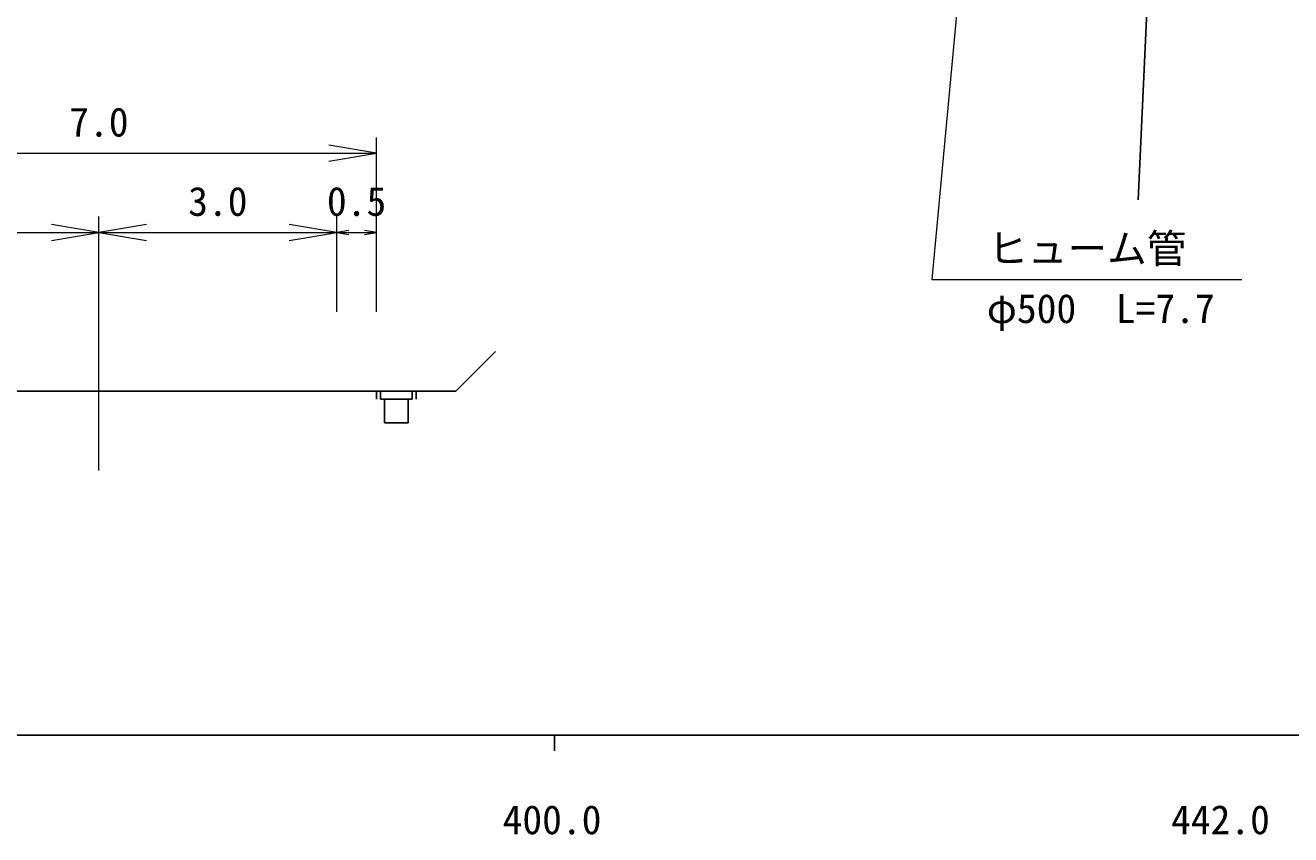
# Model space of a CAD drawing. Units: millimetres at full size, sheet at 1:1000, with parts at other scales. Extents: x 40000 to 680000, y 20000 to 380000.
# Drawn here: x 434627 to 514429, y 198715 to 249745 of the extents above; entities that cross this region are included whole.
import ezdxf
from ezdxf.enums import TextEntityAlignment as Align

# ---------------------------------------------------------------- set-up
doc = ezdxf.new("R2010")
doc.units = ezdxf.units.MM
doc.header["$LTSCALE"] = 1000
doc.linetypes.add('CHAIN', pattern=[18.5, 12, -1.5, 3.5, -1.5])
for name, color, linetype, lineweight in [('M-BGD', 7, 'Continuous', 25), ('M-BMK', 2, 'CHAIN', 13), ('M-BMK-OTRS', 5, 'Continuous', 25), ('M-STR-HTXT', 7, 'Continuous', 13), ('M-TTL-BAND', 7, 'Continuous', 25)]:
    doc.layers.add(name, color=color, linetype=linetype, lineweight=lineweight)
doc.styles.add('ＭＳ ゴシック', font='')
doc.styles.get('ＭＳ ゴシック').set_extended_font_data('MS Gothic')

# ---------------------------------------------------------------- blocks, each defined once
blk = doc.blocks.new('open_arrow')
at = {"color": 0, "linetype": 'Continuous', "lineweight": -2}
blk.add_lwpolyline([(7.5, 1.25), (0, 0), (7.5, -1.25)], dxfattribs=at)

msp = doc.modelspace()

# ---------------------------------------------------------------- linework, layer by layer
at = {"layer": 'M-BGD'}
for p, q in [((464270, 229181), (461770, 226681)), ((421770, 226681), (461770, 226681)), ((456770, 226681), (456770, 226181)), ((457020, 226681), (457020, 226181)), ((459020, 226681), (459020, 226181)), ((459270, 226681), (459270, 226181)), ((457020, 226181), (459020, 226181)), ((457270, 226181), (457270, 224681)), ((458770, 226181), (458770, 224681)), ((457270, 224681), (458770, 224681))]:
    msp.add_line(p, q, dxfattribs=at)
at = {"layer": 'M-BMK'}
msp.add_line((439270, 221681), (439270, 231681), dxfattribs=at)
at = {"layer": 'M-BMK-OTRS'}
msp.add_line((504801, 238744), (507371, 294114), dxfattribs=at)
at = {"layer": 'M-STR-HTXT'}
for p, q in [((456770, 231681), (456770, 242681)), ((421770, 241681), (456770, 241681)), ((439270, 231681), (439270, 237681)), ((454270, 231681), (454270, 237681)), ((424270, 236681), (439270, 236681)), ((439270, 236681), (454270, 236681)), ((454270, 236681), (456770, 236681))]:
    msp.add_line(p, q, dxfattribs=at)
msp.add_lwpolyline([(494577, 263529), (491789, 233711), (511353, 233711)], dxfattribs=at)
at = {"layer": 'M-TTL-BAND'}
for p, q in [((40000, 205000), (579000, 205000)), ((468000, 205000), (468000, 204000))]:
    msp.add_line(p, q, dxfattribs=at)

# ---------------------------------------------------------------- block references
at = {"layer": 'M-STR-HTXT', "rotation": 180}
for p, xscale, yscale in [((456770, 241681), 400, 400), ((439270, 236681), 400, 400), ((454270, 236681), 400, 400), ((456770, 236681), 100, 100)]:
    msp.add_blockref('open_arrow', p, dxfattribs=dict(at, xscale=xscale, yscale=yscale))
at = {"layer": 'M-STR-HTXT'}
for p, xscale, yscale in [((439270, 236681), 400, 400), ((454270, 236681), 100, 100)]:
    msp.add_blockref('open_arrow', p, dxfattribs=dict(at, xscale=xscale, yscale=yscale))

# ---------------------------------------------------------------- texts
at = {"layer": 'M-STR-HTXT', "style": 'ＭＳ ゴシック'}
for s, p in [('7.0', (439270, 242181)), ('3.0', (446770, 237181)), ('0.5', (455520, 237181))]:
    msp.add_text(s, height=1833, dxfattribs=at).set_placement(p, align=Align.BOTTOM_CENTER)
msp.add_text('ヒューム管\u3000', height=1833, dxfattribs=at).set_placement((495353, 234211), align=Align.BOTTOM_LEFT)
msp.add_text('φ500\u3000L=7.7', height=1833, dxfattribs=at).set_placement((502452, 231889), align=Align.MIDDLE_CENTER)
at = {"layer": 'M-TTL-BAND', "style": 'ＭＳ ゴシック'}
for s, p in [('400.0', (467844, 198195)), ('442.0', (510000, 198195))]:
    msp.add_text(s, height=1833, dxfattribs=at).set_placement(p, align=Align.BOTTOM_CENTER)

doc.saveas('drawing.dxf')
